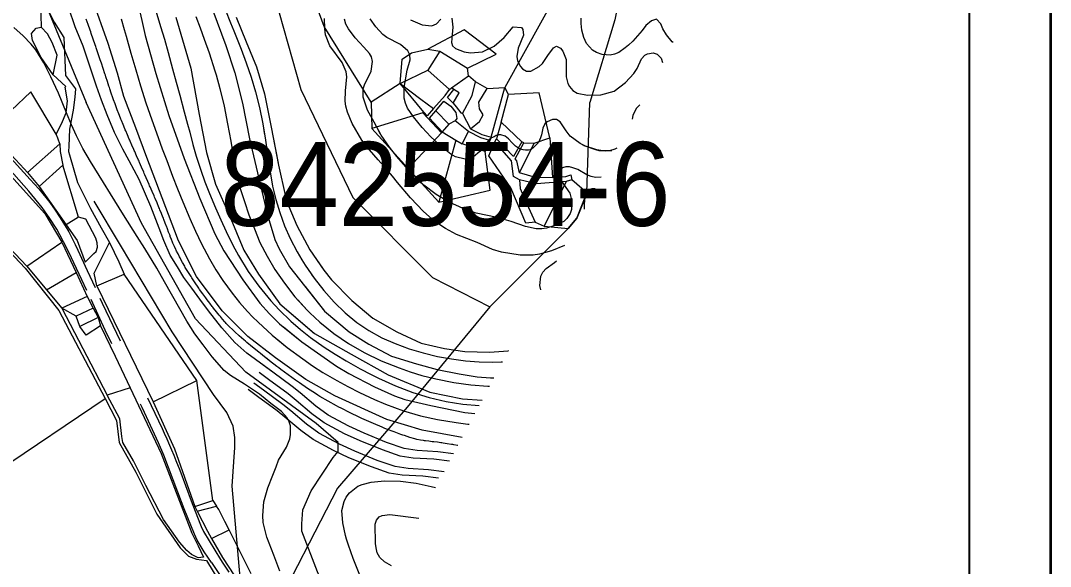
# Model space of a CAD drawing. Header units: metres. Extents: x 548946 to 557077, y 1838800 to 1845419.
# Drawn here: x 556095 to 557077, y 1840135 to 1840656 of the extents above; entities that cross this region are included whole.
import ezdxf
from ezdxf.enums import TextEntityAlignment as Align

# ---------------------------------------------------------------- set-up
doc = ezdxf.new("R2010")
doc.units = ezdxf.units.M
doc.header["$LTSCALE"] = 28
for name, color, linetype, lineweight in [('1', 7, 'Continuous', 13), ('10', 7, 'Continuous', 13), ('2', 7, 'Continuous', 13), ('22', 7, 'Continuous', 13), ('44', 7, 'Continuous', 13), ('55', 7, 'Continuous', 35), ('60', 7, 'Continuous', 25)]:
    doc.layers.add(name, color=color, linetype=linetype, lineweight=lineweight)

msp = doc.modelspace()

# ---------------------------------------------------------------- linework, layer by layer
at = {"layer": '1'}
msp.add_line((556446.75, 1840534.96), (556441.32, 1840542.75), dxfattribs=at)
for points in [[(556516.02, 1840258.17), (556477.9, 1840265.02), (556444.17, 1840275.33), (556394.6, 1840297.94), (556367.01, 1840313.6), (556338.01, 1840334.11), (556311.64, 1840354.48), (556287.04, 1840378.95), (556262.69, 1840411.76), (556245.31, 1840445.88), (556229.96, 1840486.65), (556215.07, 1840525.36), (556204.57, 1840553.53), (556193.25, 1840583.53), (556187.32, 1840605.64), (556178.34, 1840634.02), (556163.46, 1840676.3), (556155.45, 1840701.04), (556140.51, 1840735), (556123.88, 1840772.99), (556111.19, 1840801.65), (556094.31, 1840826.18)], [(556250.3, 1840772.07), (556253.11, 1840746), (556258.92, 1840718.06), (556262.04, 1840707.85), (556269.81, 1840687.96), (556290.42, 1840632.02), (556299.06, 1840606.04), (556306.46, 1840576.98), (556313.24, 1840542.96), (556329.89, 1840471.51), (556337.26, 1840447.11), (556341.35, 1840438.16), (556351.26, 1840421.06), (556384.83, 1840378.63), (556408.12, 1840359.04), (556426.9, 1840346.99), (556448.68, 1840335.69), (556472.42, 1840328.35), (556492.28, 1840323.08), (556513.3, 1840318.98), (556530.24, 1840316.05), (556543.09, 1840314.88), (556546.37, 1840314.97)], [(556084.65, 1840765.02), (556095.18, 1840739.1), (556110.5, 1840691.1), (556143.05, 1840612.38), (556157.22, 1840577.7)], [(556206.22, 1840674.43), (556213.48, 1840641.58), (556223.68, 1840605.44), (556236.14, 1840565.35), (556250.68, 1840524.18), (556265.77, 1840486.18), (556280.1, 1840452.5), (556288.51, 1840436.34), (556306.79, 1840408.52), (556323.08, 1840386.34), (556332.07, 1840376.03), (556341.86, 1840366.63), (556363.12, 1840349.51), (556396.07, 1840326.15), (556407.91, 1840319.11), (556432.42, 1840306.33), (556451.46, 1840297.72), (556461.27, 1840294.31), (556486.27, 1840288.64), (556518.66, 1840281.92), (556528.15, 1840280.89)], [(556285.74, 1840676.89), (556290.12, 1840665.74), (556295.01, 1840653.6), (556298.15, 1840646.06), (556300.08, 1840641.27), (556305.03, 1840628.7), (556309.98, 1840615.61), (556314.58, 1840602.01), (556318.81, 1840587.84), (556322.61, 1840573.03), (556325.81, 1840557.41), (556327.6, 1840546.85)], [(556507.73, 1840242.67), (556492.85, 1840244.49), (556473.26, 1840245.58), (556460.84, 1840247.47), (556443.91, 1840253.49), (556422.46, 1840262.15), (556407.79, 1840268.93), (556388.21, 1840279.44), (556376.38, 1840288.01), (556361.4, 1840300.65), (556353.84, 1840306.92), (556335.26, 1840320.57), (556310.52, 1840338.63), (556299.15, 1840348.75), (556286.58, 1840362.83), (556274.06, 1840378.95), (556265.76, 1840390.1), (556257.99, 1840400.57), (556250.53, 1840410.79), (556244.4, 1840421), (556237.43, 1840432.15), (556231.41, 1840446.09), (556227.08, 1840457.77), (556218.88, 1840478.45), (556207.74, 1840504.18), (556198.34, 1840522.16), (556192.35, 1840533.3), (556184.26, 1840548.97), (556177.45, 1840565.84), (556172, 1840580.03), (556167.16, 1840593.42), (556154.32, 1840631.29), (556146.78, 1840650.01), (556140.74, 1840667.84)], [(556223.83, 1840665.09), (556228.2, 1840650.22), (556231.88, 1840637.96), (556235.53, 1840625.47), (556239.75, 1840609.76), (556243.26, 1840597.25), (556246.73, 1840584.67), (556250.76, 1840568.85), (556253.99, 1840556.88), (556256.08, 1840549.32), (556259.2, 1840537.75), (556262.34, 1840526.62), (556266.75, 1840513.02), (556270.65, 1840502.05)], [(556261.82, 1840659.88), (556265.96, 1840648.98), (556269.94, 1840638.11), (556274.59, 1840624.92), (556280.11, 1840607.75), (556280.66, 1840605.9), (556281.2, 1840604.05), (556284.79, 1840590.9), (556288.99, 1840574.21), (556292.26, 1840557.32), (556295.38, 1840540.69), (556297.85, 1840524.91), (556301, 1840509.84), (556304.04, 1840496.53), (556308.3, 1840483.3), (556312.47, 1840470.67), (556317.75, 1840457.2), (556323.15, 1840444.19), (556329.84, 1840431.11), (556337.21, 1840418.27), (556346.57, 1840405.19), (556356.54, 1840392.31), (556368.22, 1840379.65), (556369.53, 1840378.33), (556370.83, 1840377.02), (556380.33, 1840367.98), (556393.48, 1840357.34), (556407.61, 1840347.63), (556422.41, 1840339.27), (556438.87, 1840331.26), (556455.82, 1840324.66), (556466.57, 1840320.84), (556477.41, 1840317.4), (556491.06, 1840314), (556508.15, 1840310.46), (556524.35, 1840308.29), (556540.5, 1840307.23), (556542.22, 1840307.22)], [(556290.12, 1840665.74), (556295.01, 1840653.6), (556298.15, 1840646.06), (556300.08, 1840641.27), (556305.03, 1840628.7), (556309.98, 1840615.61), (556314.58, 1840602.01), (556318.81, 1840587.84), (556322.61, 1840573.03), (556325.81, 1840557.41), (556328.47, 1840541.68), (556330.71, 1840526.09), (556332.78, 1840511.56), (556335.23, 1840497.95), (556338.19, 1840485.12), (556341.96, 1840472.76), (556346.56, 1840460.18), (556351.99, 1840447.82), (556358.58, 1840435.23), (556363.06, 1840427.54), (556366.15, 1840422.65), (556374.68, 1840410.23), (556384.01, 1840398.24), (556393.9, 1840387.13), (556404.44, 1840376.99), (556415.4, 1840367.97), (556427.12, 1840360.12), (556439.45, 1840353.32), (556452.14, 1840347.63), (556465.48, 1840342.77), (556478.77, 1840338.74), (556492.39, 1840335.5), (556505.8, 1840333), (556519.11, 1840331.27), (556532.32, 1840330.29), (556545.2, 1840330.11), (556553.13, 1840330.34), (556554.64, 1840330.45)], [(556300.55, 1840659.1), (556310.11, 1840635.67), (556319.83, 1840611.69), (556327.58, 1840586.08), (556333.82, 1840554.22), (556340.52, 1840519.84)], [(556300.55, 1840659.1), (556310.11, 1840635.67), (556319.83, 1840611.69), (556327.58, 1840586.08), (556333.82, 1840554.22), (556340.9, 1840517.87), (556347.62, 1840487.93), (556350.71, 1840478.55), (556358.38, 1840460.3), (556370.82, 1840437.09), (556384.05, 1840417.68), (556391.47, 1840408.59), (556410.62, 1840388.94), (556430.79, 1840371.92), (556453.59, 1840358.88), (556476.95, 1840348.25), (556499.05, 1840342.87), (556518.71, 1840340.07), (556541.97, 1840339.36), (556559.85, 1840340.9), (556560.26, 1840340.97)], [(556109.33, 1840627.84), (556104.82, 1840633.5), (556097.11, 1840641.14), (556088.41, 1840649.14)], [(556190.54, 1840657.65), (556193.47, 1840647.46), (556195.3, 1840640.95), (556199.98, 1840624.89), (556204.58, 1840608.78), (556209.2, 1840593.5), (556214.34, 1840577.43), (556219.85, 1840561.29), (556225.95, 1840544.26), (556229.95, 1840533.41), (556234.11, 1840522.27), (556239.73, 1840507.47), (556244.49, 1840495.3), (556249.49, 1840482.86), (556256.12, 1840467.04), (556261.61, 1840454.83), (556267.33, 1840442.96), (556274.91, 1840428.6), (556281.15, 1840417.98), (556287.67, 1840407.91), (556296.45, 1840395.82), (556303.6, 1840386.97), (556311.1, 1840378.47), (556316.12, 1840373.15), (556321.26, 1840368), (556334.8, 1840355.7), (556349.2, 1840343.94), (556363.93, 1840333.12), (556373.35, 1840326.6), (556383.18, 1840320.23), (556396.4, 1840312.5), (556407, 1840306.69), (556417.95, 1840301.11)], [(556613.8, 1840441.18), (556601.32, 1840436.31), (556589.72, 1840433.09), (556583.69, 1840432.18), (556571.45, 1840431.97), (556553.66, 1840434.82), (556545.11, 1840437.61), (556530.44, 1840444.02), (556510.71, 1840451.85), (556500.18, 1840457.44), (556489.89, 1840464.33), (556479.12, 1840473.81), (556466.77, 1840486.72), (556454.33, 1840501.44), (556449.49, 1840507.37), (556444.02, 1840513.78), (556435.8, 1840523.04), (556427.54, 1840532.57), (556420.45, 1840541.71), (556411.19, 1840557.68), (556406.58, 1840568.56), (556405.08, 1840574.22), (556404.43, 1840579.05), (556404.68, 1840588.85), (556406.11, 1840602.33), (556405.35, 1840606.96), (556401.53, 1840615.71), (556389.73, 1840631.91), (556385.72, 1840642.3), (556384.95, 1840647.93), (556384.75, 1840657.76)], [(556613.8, 1840441.18), (556601.32, 1840436.31), (556589.72, 1840433.09), (556583.69, 1840432.18), (556571.45, 1840431.97), (556553.66, 1840434.82), (556545.11, 1840437.61), (556530.44, 1840444.02), (556510.71, 1840451.85), (556500.18, 1840457.44), (556489.89, 1840464.33), (556479.12, 1840473.81), (556466.77, 1840486.72), (556454.33, 1840501.44), (556449.49, 1840507.37), (556444.02, 1840513.78), (556435.8, 1840523.04), (556427.54, 1840532.57), (556420.45, 1840541.71), (556411.19, 1840557.68), (556406.58, 1840568.56), (556405.08, 1840574.22), (556404.43, 1840579.05), (556404.68, 1840588.85), (556406.11, 1840602.33), (556405.35, 1840606.96), (556401.53, 1840615.71), (556389.73, 1840631.91), (556385.72, 1840642.3), (556384.95, 1840647.93), (556384.75, 1840657.76)], [(556446.75, 1840534.96), (556438.63, 1840546.61), (556431.96, 1840558.87), (556425.8, 1840570.51), (556421.53, 1840582.67), (556421.69, 1840590.72), (556422.75, 1840594.58), (556429.27, 1840607.62), (556430.58, 1840616.83), (556429.56, 1840621.22), (556427.66, 1840624.59), (556422.32, 1840630.48), (556414.01, 1840639.31), (556407.52, 1840647.84), (556405.12, 1840652.53), (556403.68, 1840657.1)], [(556541.6, 1840541.83), (556533.04, 1840530.88), (556526.93, 1840525.79), (556523.29, 1840524.27), (556518.79, 1840523.77), (556509.77, 1840525.97), (556505.22, 1840528.41), (556497.15, 1840534.65), (556486.11, 1840545.08), (556477.96, 1840553.79), (556469.47, 1840563.99), (556463.83, 1840572.39), (556461.88, 1840576.97), (556460.84, 1840581.84), (556460.73, 1840591.93), (556463.72, 1840608.41), (556466.46, 1840618.34), (556466.26, 1840623.02), (556464.34, 1840626.93), (556457.22, 1840633.15), (556444.03, 1840639.79), (556440.23, 1840642.62), (556433.61, 1840649.74), (556428.34, 1840657.65)], [(556466.83, 1840656.67), (556477.96, 1840651.85), (556487.11, 1840650.93), (556491.42, 1840652.66), (556495.84, 1840657.04)], [(556506.25, 1840658.03), (556507.23, 1840649.44), (556506.51, 1840642.44), (556505.87, 1840634.89), (556506.9, 1840631.91), (556509.6, 1840629.32), (556517.91, 1840625.95), (556523.96, 1840624.97), (556535.36, 1840626.17), (556546.67, 1840631.59), (556556.09, 1840639.7), (556564.81, 1840650.03), (556572.7, 1840649.28), (556574.02, 1840647.4), (556574.54, 1840641.86), (556569.33, 1840629.56), (556568.06, 1840621.6), (556568.81, 1840617.6), (556571.58, 1840611.98), (556573.6, 1840609.71), (556577.27, 1840607.67), (556581.41, 1840607.72), (556589.43, 1840611.95), (556592.61, 1840615.05), (556597.81, 1840622.57), (556603.05, 1840629.86), (556605.97, 1840631.43)], [(556605.97, 1840631.43), (556609.87, 1840629.64), (556612.23, 1840626.61), (556615.38, 1840618.75), (556615.22, 1840602.08), (556616.88, 1840595.8), (556618.46, 1840592.88), (556621.68, 1840589.23), (556625.89, 1840586.72), (556635.72, 1840584.66), (556648.39, 1840585.08), (556660.94, 1840588.56), (556672, 1840596.89), (556679.92, 1840605.29), (556682.96, 1840610.23), (556687.09, 1840619.47), (556690.34, 1840622.99), (556692.79, 1840624.21), (556698.39, 1840624.96), (556702.19, 1840623.94), (556705.8, 1840619.87), (556707.05, 1840615.95), (556707.07, 1840615.75)], [(556342.17, 1840130.59), (556336.22, 1840145.93), (556329.71, 1840163.13), (556326.32, 1840177.06), (556325.81, 1840183.59), (556326.9, 1840196.64), (556330.66, 1840210.19), (556335.55, 1840222.24), (556338.56, 1840230.15), (556340.82, 1840236.55), (556348.35, 1840248.95), (556351.48, 1840256.82), (556352.3, 1840261.02), (556352.21, 1840269.18), (556351.14, 1840273.05), (556349.19, 1840276.72), (556343.51, 1840282.95), (556333.34, 1840290.46), (556322.56, 1840299.43), (556308.27, 1840308.84), (556295.1, 1840317.19), (556289.08, 1840322.02), (556277.45, 1840335.18), (556268.78, 1840346.55), (556261.08, 1840357.15), (556253.23, 1840369.14), (556246.66, 1840380.74), (556232.15, 1840406.62), (556224.72, 1840419.54), (556213.27, 1840438.53), (556206.04, 1840449.71), (556193.05, 1840470.39), (556161.34, 1840521.37), (556153.98, 1840533.67), (556148.03, 1840545.88), (556143.43, 1840556.31), (556138.56, 1840567.69), (556130.76, 1840586.5), (556123.5, 1840602.17), (556116.98, 1840615.56), (556109.33, 1840627.84)], [(556438.1, 1840547.58), (556431.96, 1840558.87), (556425.8, 1840570.51), (556422.14, 1840580.93)], [(556541.6, 1840541.83), (556533.04, 1840530.88), (556526.93, 1840525.79), (556523.29, 1840524.27), (556518.79, 1840523.77), (556509.77, 1840525.97), (556505.22, 1840528.41), (556497.15, 1840534.65), (556486.11, 1840545.08), (556477.96, 1840553.79), (556469.47, 1840563.99), (556463.83, 1840572.39), (556461.88, 1840576.97), (556461.23, 1840580.02)], [(556405.28, 1840072.15), (556385.55, 1840113.85), (556377.9, 1840130.03), (556363.22, 1840168.87), (556363.22, 1840175.59), (556364.17, 1840189.03), (556371.82, 1840207.27), (556392.87, 1840238.95), (556397.66, 1840244.71), (556397.66, 1840249.51), (556397.66, 1840253.35), (556376.6, 1840271.59), (556309.59, 1840320.54), (556261.73, 1840371.42), (556210.04, 1840462.62), (556157.22, 1840577.7)], [(556685.59, 1840575.53), (556682.03, 1840571.92), (556678.96, 1840565.45), (556678.24, 1840561.79)], [(556663.52, 1840534.23), (556661.66, 1840533.2), (556656.61, 1840531.61), (556652.64, 1840531.3), (556644.61, 1840532.4), (556633.64, 1840535.98), (556628.55, 1840538.52), (556619.2, 1840545.72), (556615.33, 1840550.62), (556609.69, 1840559.13), (556605.99, 1840561.47), (556602.14, 1840561.48), (556597, 1840559.18), (556595, 1840557.29), (556592.93, 1840553.14), (556591.67, 1840546.92), (556590.91, 1840543.88), (556588.82, 1840539.68), (556585.65, 1840536.37), (556583.67, 1840534.38), (556581.2, 1840532.39), (556579.22, 1840532.15), (556576.49, 1840532.15), (556574.27, 1840532.39), (556570.8, 1840533.39), (556567.09, 1840536.12), (556563.62, 1840539.34), (556560.41, 1840543.07), (556556.94, 1840545.55), (556552.98, 1840546.79), (556550.51, 1840546.79), (556548.53, 1840546.29), (556546.55, 1840545.05), (556544.07, 1840544.06), (556541.6, 1840541.83)], [(556632.05, 1840536.77), (556628.55, 1840538.52), (556619.2, 1840545.72), (556615.33, 1840550.62), (556609.69, 1840559.13), (556605.99, 1840561.47), (556602.14, 1840561.48), (556597, 1840559.18), (556595, 1840557.29), (556592.93, 1840553.14), (556591.67, 1840546.92), (556590.91, 1840543.88), (556588.82, 1840539.68), (556585.65, 1840536.37), (556583.67, 1840534.38), (556581.2, 1840532.39), (556579.22, 1840532.15), (556576.49, 1840532.15), (556574.27, 1840532.39), (556570.8, 1840533.39), (556567.09, 1840536.12), (556563.62, 1840539.34), (556560.41, 1840543.07), (556556.94, 1840545.55), (556552.98, 1840546.79), (556550.51, 1840546.79), (556548.53, 1840546.29), (556546.55, 1840545.05), (556544.07, 1840544.06), (556541.6, 1840541.83)], [(556648.62, 1840506.34), (556643.32, 1840506.21), (556639.02, 1840507.04), (556634.85, 1840508.67), (556626.54, 1840513.63), (556621.54, 1840515.52), (556618.32, 1840516.26), (556615.1, 1840516.26), (556611.89, 1840515.52), (556609.91, 1840513.78), (556609.16, 1840511.8), (556609.16, 1840509.56), (556609.41, 1840505.84), (556610.4, 1840503.11), (556618.63, 1840491.09), (556620.59, 1840483.61), (556620.32, 1840475.57), (556619.23, 1840471.88), (556616.07, 1840466.95), (556612.99, 1840464.27), (556604.56, 1840460.21), (556596.45, 1840457.88), (556591.93, 1840457.14), (556586.72, 1840457.19), (556576.38, 1840459.41), (556562.89, 1840464.06), (556549.52, 1840467.88), (556529.36, 1840472.2), (556516.89, 1840476.56), (556503.61, 1840482.77), (556491.17, 1840490.07), (556479.38, 1840498.86), (556470.75, 1840506.95), (556462.37, 1840516.33), (556453.8, 1840526.1), (556446.75, 1840534.96)], [(556648.62, 1840506.34), (556643.32, 1840506.21), (556639.02, 1840507.04), (556634.85, 1840508.67), (556626.54, 1840513.63), (556621.54, 1840515.52), (556618.32, 1840516.26), (556615.1, 1840516.26), (556611.89, 1840515.52), (556609.91, 1840513.78), (556609.16, 1840511.8), (556609.16, 1840509.56), (556609.41, 1840505.84), (556610.4, 1840503.11), (556618.63, 1840491.09), (556620.59, 1840483.61), (556620.32, 1840475.57), (556619.23, 1840471.88), (556616.07, 1840466.95), (556612.99, 1840464.27), (556604.56, 1840460.21), (556596.45, 1840457.88), (556591.93, 1840457.14), (556586.72, 1840457.19), (556576.38, 1840459.41), (556562.89, 1840464.06), (556549.52, 1840467.88), (556529.36, 1840472.2), (556516.89, 1840476.56), (556503.61, 1840482.77), (556491.17, 1840490.07), (556479.38, 1840498.86), (556470.75, 1840506.95), (556462.37, 1840516.33), (556453.8, 1840526.1), (556446.75, 1840534.96)], [(556632.05, 1840536.77), (556643.41, 1840532.95), (556646.52, 1840531.91), (556650.67, 1840531.91), (556658.97, 1840531.91)], [(556270.65, 1840502.05), (556274.85, 1840491), (556280.58, 1840477.1), (556285.64, 1840465.79), (556290.86, 1840454.68), (556297.3, 1840441.61), (556302.76, 1840431.69), (556311.89, 1840416.57), (556321.93, 1840402.45), (556333.55, 1840388.39), (556341.33, 1840379.96), (556352.56, 1840369.23), (556361.78, 1840361.23), (556371.41, 1840353.61), (556384.48, 1840344.38), (556394.89, 1840337.59), (556405.35, 1840331.21), (556418.75, 1840323.67), (556429.32, 1840318.1), (556436.08, 1840314.73), (556452.55, 1840307.3), (556469.02, 1840300.92), (556484.57, 1840296.2), (556500.64, 1840292.51), (556516.83, 1840289.92), (556532.26, 1840288.57)], [(556642.79, 1840495.43), (556639.61, 1840495.42), (556637.13, 1840494.42), (556634.16, 1840492.93), (556633.17, 1840491.2), (556632.92, 1840488.96), (556632.43, 1840476.04)], [(556642.79, 1840495.43), (556639.61, 1840495.42), (556637.13, 1840494.42), (556634.16, 1840492.93), (556633.17, 1840491.2), (556632.92, 1840488.96), (556632.43, 1840476.04)], [(556296.34, 1840089.17), (556302.54, 1840085.29), (556307.66, 1840087), (556311.92, 1840091.27), (556311.92, 1840104.09), (556304.25, 1840124.61), (556296.58, 1840211.8), (556298.28, 1840234.88), (556299.13, 1840248.55), (556299.13, 1840257.96), (556297.43, 1840269.07), (556291.46, 1840281.89), (556278.68, 1840298.99), (556239.47, 1840358.82), (556190.03, 1840441.74), (556165.01, 1840483.55)], [(556378.69, 1840425.54), (556384.05, 1840417.68), (556391.47, 1840408.59), (556410.62, 1840388.94), (556430.79, 1840371.92), (556453.59, 1840358.88), (556476.95, 1840348.25), (556499.05, 1840342.87), (556518.71, 1840340.07), (556541.97, 1840339.36), (556559.85, 1840340.9), (556560.26, 1840340.97)], [(556372.34, 1840413.64), (556374.68, 1840410.23), (556384.01, 1840398.24), (556393.9, 1840387.13), (556404.44, 1840376.99), (556415.4, 1840367.97), (556427.12, 1840360.12), (556439.45, 1840353.32), (556452.14, 1840347.63), (556465.48, 1840342.77), (556478.77, 1840338.74), (556492.39, 1840335.5), (556505.8, 1840333), (556519.11, 1840331.27), (556532.32, 1840330.29), (556545.2, 1840330.11), (556553.13, 1840330.34), (556554.64, 1840330.45)], [(556366.21, 1840402.17), (556384.83, 1840378.63), (556408.12, 1840359.04), (556426.9, 1840346.99), (556448.68, 1840335.69), (556472.42, 1840328.35), (556492.28, 1840323.08), (556513.3, 1840318.98), (556530.24, 1840316.05), (556543.09, 1840314.88), (556546.37, 1840314.97)], [(556359.32, 1840389.29), (556368.22, 1840379.65), (556369.53, 1840378.33), (556370.83, 1840377.02), (556380.33, 1840367.98), (556393.48, 1840357.34), (556407.61, 1840347.63), (556422.41, 1840339.27), (556438.87, 1840331.26), (556455.82, 1840324.66), (556466.57, 1840320.84), (556477.41, 1840317.4), (556491.06, 1840314), (556508.15, 1840310.46), (556524.35, 1840308.29), (556540.5, 1840307.23), (556542.23, 1840307.22)], [(556345.6, 1840363.61), (556363.12, 1840349.51), (556396.07, 1840326.15), (556407.91, 1840319.11), (556432.42, 1840306.33), (556451.46, 1840297.72), (556461.27, 1840294.31), (556486.27, 1840288.64), (556518.66, 1840281.92), (556528.16, 1840280.89)], [(556349.94, 1840371.73), (556352.56, 1840369.23), (556361.78, 1840361.23), (556371.41, 1840353.61), (556384.48, 1840344.38), (556394.89, 1840337.59), (556405.35, 1840331.21), (556418.75, 1840323.67), (556429.32, 1840318.1), (556436.08, 1840314.73), (556452.55, 1840307.3), (556469.02, 1840300.92), (556484.57, 1840296.2), (556500.64, 1840292.51), (556516.83, 1840289.92), (556532.26, 1840288.57)], [(556339.38, 1840351.96), (556349.2, 1840343.94), (556363.93, 1840333.12), (556373.35, 1840326.6), (556383.18, 1840320.23), (556396.4, 1840312.5), (556407, 1840306.69), (556417.95, 1840301.11)], [(556516.02, 1840258.17), (556477.9, 1840265.02), (556444.17, 1840275.33), (556394.6, 1840297.94), (556367.01, 1840313.6), (556338.01, 1840334.11), (556332.23, 1840338.58)], [(556507.74, 1840242.67), (556492.85, 1840244.49), (556473.26, 1840245.58), (556460.84, 1840247.47), (556443.91, 1840253.49), (556422.46, 1840262.15), (556407.79, 1840268.93), (556388.21, 1840279.44), (556376.38, 1840288.01), (556361.4, 1840300.65), (556353.84, 1840306.92), (556335.26, 1840320.57), (556326.16, 1840327.22)], [(556503.87, 1840235.47), (556488.98, 1840237.29), (556469.39, 1840238.38), (556456.97, 1840240.27), (556440.04, 1840246.29), (556418.59, 1840254.95), (556403.92, 1840261.73), (556384.34, 1840272.24), (556372.51, 1840280.81), (556357.53, 1840293.45), (556349.97, 1840299.72), (556331.39, 1840313.37), (556322.29, 1840320.02)], [(556498.88, 1840225.49), (556483.99, 1840227.31), (556464.4, 1840228.4), (556451.98, 1840230.29), (556435.05, 1840236.31), (556413.6, 1840244.97), (556398.93, 1840251.75), (556379.35, 1840262.26), (556367.52, 1840270.83), (556352.54, 1840283.47), (556344.98, 1840289.74), (556326.4, 1840303.39), (556317.3, 1840310.04)], [(556493.34, 1840219.39), (556478.45, 1840221.21), (556458.86, 1840222.3), (556446.44, 1840224.19), (556429.51, 1840230.21), (556408.06, 1840238.87), (556393.39, 1840245.65), (556373.81, 1840256.16), (556361.98, 1840264.73), (556347, 1840277.37), (556339.44, 1840283.64), (556320.86, 1840297.29), (556311.76, 1840303.94)], [(556417.95, 1840301.11), (556432.44, 1840294.45), (556443.05, 1840289.95), (556459.96, 1840283.7), (556476.28, 1840278.87), (556492.6, 1840275.23), (556510.3, 1840272.28), (556521.61, 1840270.9), (556522.77, 1840270.8)], [(556417.95, 1840301.11), (556432.44, 1840294.45), (556443.05, 1840289.95), (556459.96, 1840283.7), (556476.28, 1840278.87), (556492.6, 1840275.23), (556510.3, 1840272.28), (556521.61, 1840270.9), (556522.77, 1840270.8)], [(556427.21, 1840104.16), (556423.56, 1840113.55), (556417.1, 1840130.07), (556412.03, 1840142.74), (556407.74, 1840155.36), (556405.79, 1840161.18), (556404.76, 1840164.76), (556402.13, 1840176.81), (556401.36, 1840188.55), (556403.44, 1840197.18), (556405.45, 1840201.18), (556408.49, 1840205.28), (556416.47, 1840211.56), (556420.55, 1840213.34), (556429.22, 1840215.47), (556441.86, 1840216.67), (556457.29, 1840216.43), (556472.13, 1840214.69), (556486.54, 1840211.46), (556490.53, 1840210.47)]]:
    msp.add_lwpolyline(points, dxfattribs=at)
at = {"layer": '10'}
for p, q in [((556113.64, 1840672.35), (556114.36, 1840649.45)), ((556483.31, 1840628.47), (556494.61, 1840626.67)), ((556494.61, 1840626.67), (556521.12, 1840610.59)), ((556456.75, 1840595.95), (556483.29, 1840608.66)), ((556506, 1840591.58), (556522.23, 1840603.16)), ((556456.75, 1840595.95), (556429.25, 1840578.09)), ((556479.37, 1840568.53), (556456.75, 1840595.95)), ((556504.06, 1840590.2), (556506, 1840591.58)), ((556507.98, 1840590.23), (556506, 1840591.58)), ((556539.84, 1840591.07), (556528.75, 1840597.49)), ((556539.84, 1840591.07), (556556.63, 1840591.86)), ((556543.72, 1840544.63), (556556.63, 1840591.86)), ((556560.22, 1840585.21), (556556.63, 1840591.86)), ((556553.18, 1840558.97), (556560.22, 1840585.21)), ((556429.25, 1840578.09), (556429.7, 1840552.8)), ((556507.58, 1840577.08), (556510.34, 1840573.65)), ((556478.61, 1840567.89), (556429.7, 1840552.8)), ((556479.37, 1840568.53), (556478.61, 1840567.89)), ((556478.61, 1840567.89), (556496.32, 1840548.82)), ((556522.21, 1840549.92), (556509.26, 1840560.25)), ((556516.5, 1840567.17), (556524.11, 1840552.48)), ((556429.7, 1840552.8), (556464.45, 1840514.81)), ((556503.27, 1840557.12), (556497.09, 1840549.56)), ((556553.18, 1840558.97), (556548.94, 1840543.18)), ((556573.13, 1840540.15), (556553.18, 1840558.97)), ((556130.13, 1840543.59), (556128.64, 1840547.5)), ((556464.45, 1840514.81), (556496.32, 1840548.82)), ((556509.87, 1840541.84), (556493.65, 1840482.67)), ((556496.32, 1840548.82), (556497.09, 1840549.56)), ((556497.09, 1840549.56), (556509.87, 1840541.84)), ((556509.87, 1840541.84), (556516, 1840538.42)), ((556516, 1840538.42), (556522.21, 1840549.92)), ((556547.21, 1840540.29), (556548.94, 1840543.18)), ((556101.22, 1840510.85), (556132.15, 1840538.27)), ((556538.13, 1840530.88), (556516, 1840538.42)), ((556570.66, 1840510.61), (556584.82, 1840539.01)), ((556574.93, 1840539.11), (556573.13, 1840540.15)), ((556112.51, 1840497.65), (556135.06, 1840517.88)), ((556149.95, 1840468.42), (556135.06, 1840517.88)), ((556475.3, 1840502.87), (556464.45, 1840514.81)), ((556578.26, 1840508.45), (556570.66, 1840510.61)), ((556027.15, 1840498.85), (556100.65, 1840421.67)), ((556149.95, 1840468.42), (556138.3, 1840461.04)), ((556585.74, 1840463.62), (556594.38, 1840459.61)), ((556594.38, 1840459.61), (556617.24, 1840457.64)), ((556100.65, 1840421.67), (556134.19, 1840444.57)), ((556134.19, 1840444.57), (556147.7, 1840415.48)), ((556164.87, 1840414.73), (556179.48, 1840444.11)), ((556119.53, 1840398.91), (556147.7, 1840415.48)), ((556147.7, 1840415.48), (556158.26, 1840392.75)), ((556167.54, 1840402.84), (556164.87, 1840414.73)), ((556167.54, 1840402.84), (556193.43, 1840414.08)), ((556167.54, 1840402.84), (556221.12, 1840292.03)), ((556158.26, 1840392.75), (556134.01, 1840381.45)), ((556158.26, 1840392.75), (556164.07, 1840381.54)), ((556147.91, 1840373.77), (556134.01, 1840381.45)), ((556134.01, 1840381.45), (556154.21, 1840342.89)), ((556164.07, 1840381.54), (556147.91, 1840373.77)), ((556151.4, 1840364.05), (556147.91, 1840373.77)), ((556164.07, 1840381.54), (556168.66, 1840372.43)), ((556168.66, 1840372.43), (556151.4, 1840364.05)), ((556168.66, 1840372.43), (556170.97, 1840364.73)), ((556170.97, 1840364.73), (556184.88, 1840335.64)), ((556154.21, 1840342.89), (556177.41, 1840298.61)), ((556184.88, 1840335.64), (556199.33, 1840305.43)), ((556199.33, 1840305.43), (556177.41, 1840298.61)), ((556278.15, 1840197.85), (556262.73, 1840312.46)), ((556028.16, 1840196.15), (556175.51, 1840295.3)), ((556261.11, 1840192.3), (556278.15, 1840197.85)), ((556278.15, 1840197.85), (556281.62, 1840192.74)), ((556263.09, 1840187.71), (556281.62, 1840192.74)), ((556293.59, 1840170.02), (556289.63, 1840177.9)), ((556272.95, 1840168.72), (556276.95, 1840161.71)), ((556276.95, 1840161.71), (556293.59, 1840170.02)), ((556314.61, 1840128.12), (556293.59, 1840170.02))]:
    msp.add_line(p, q, dxfattribs=at)
for points in [[(556354.02, 1840732.42), (556476.67, 1840739.74), (556519.99, 1840745.38), (556548.12, 1840767.33), (556560.5, 1840826.43), (556616.76, 1840829.25), (556626.89, 1840763.95), (556626.33, 1840717.79), (556556.63, 1840591.86)], [(556315.57, 1840760.2), (556333.24, 1840692.66), (556362.27, 1840590.22), (556411.63, 1840487.05), (556487.71, 1840410.6), (556542.38, 1840382.69)], [(556429.25, 1840578.09), (556384.41, 1840650.23), (556354.02, 1840732.42)], [(556121.85, 1840672.48), (556121.88, 1840667.44), (556122.28, 1840662.86), (556126.69, 1840654.21), (556136.09, 1840639.83), (556137.57, 1840603.3), (556147.22, 1840590.74), (556146.62, 1840582.88), (556145.03, 1840570.47), (556141.36, 1840552.15), (556140.63, 1840536.1), (556140.37, 1840530.88), (556141.41, 1840527.62), (556149.06, 1840501.35), (556161.44, 1840476.42), (556171.63, 1840458.04), (556179.48, 1840444.11)], [(556125.89, 1840604.05), (556114.34, 1840620.51), (556106, 1840636.87), (556105.02, 1840643.4), (556109.48, 1840648.73), (556114.36, 1840649.45)], [(556125.89, 1840604.05), (556129.73, 1840622.98), (556124.86, 1840635.09), (556120.26, 1840643.2), (556114.36, 1840649.45)], [(556521.12, 1840610.59), (556548.54, 1840623.94), (556517.9, 1840646.88), (556483.31, 1840628.47)], [(556456.75, 1840595.95), (556458.89, 1840618.94), (556467.76, 1840625.15), (556483.31, 1840628.47)], [(556494.61, 1840626.67), (556483.29, 1840608.66), (556504.06, 1840590.2)], [(556528.75, 1840597.49), (556522.23, 1840603.16), (556521.12, 1840610.59)], [(556128.64, 1840547.5), (556133.83, 1840557.43), (556138.06, 1840567.96), (556139.41, 1840579.38), (556137.31, 1840592.35), (556137.96, 1840593.11), (556125.89, 1840604.05)], [(556456.75, 1840595.95), (556476.67, 1840580.79), (556488.75, 1840572.05)], [(556488.75, 1840572.05), (556499.85, 1840584.52), (556504.06, 1840590.2)], [(556507.58, 1840577.08), (556502.01, 1840582.44), (556507.98, 1840590.23)], [(556507.58, 1840577.08), (556513.03, 1840586.79), (556507.98, 1840590.23)], [(556516.5, 1840567.17), (556525.46, 1840584.46), (556528.75, 1840597.49)], [(556524.11, 1840552.48), (556532.45, 1840559.48), (556535.94, 1840565.97), (556532.5, 1840571.54), (556531.92, 1840577.87), (556539.84, 1840591.07)], [(556128.64, 1840547.5), (556104.6, 1840587.78), (556085.81, 1840570.09)], [(556599.71, 1840543.83), (556589.54, 1840586.83), (556560.22, 1840585.21)], [(556488.75, 1840572.05), (556482.57, 1840565.11), (556479.37, 1840568.53)], [(556490.92, 1840569.72), (556498.71, 1840578.96), (556505.09, 1840574.35), (556510.12, 1840568.22), (556511.05, 1840562.37), (556509.26, 1840560.25)], [(556510.34, 1840573.65), (556514.93, 1840567.94), (556516.5, 1840567.17)], [(556497.09, 1840549.56), (556484.92, 1840562.6), (556490.92, 1840569.72)], [(556509.26, 1840560.25), (556503.27, 1840557.12), (556490.92, 1840569.72)], [(556524.11, 1840552.48), (556534.9, 1840547.09), (556543.72, 1840544.63)], [(556064.6, 1840550.11), (556098.21, 1840514.37), (556101.22, 1840510.85), (556112.51, 1840497.65), (556138.3, 1840461.04)], [(556132.15, 1840538.27), (556130.48, 1840542.65), (556130.13, 1840543.59)], [(556542.49, 1840541.6), (556533.73, 1840544.04), (556522.21, 1840549.92)], [(556543.72, 1840544.63), (556542.49, 1840541.6), (556538.13, 1840530.88)], [(556573.13, 1840540.15), (556564.99, 1840526.03), (556548.94, 1840543.18)], [(556574.93, 1840539.11), (556584.82, 1840539.01), (556599.71, 1840543.83), (556602.16, 1840506.09)], [(556058.82, 1840536.92), (556117.96, 1840471.95), (556134.19, 1840444.57)], [(556132.15, 1840538.27), (556132.64, 1840531.07), (556135.06, 1840517.88)], [(556493.65, 1840482.67), (556542.92, 1840494.21), (556538.13, 1840530.88)], [(556585.74, 1840463.62), (556576.85, 1840462.55), (556562.42, 1840496.19), (556541.5, 1840526.69), (556547.21, 1840540.29)], [(556570.78, 1840504.07), (556564.9, 1840506.98), (556563, 1840522.2), (556547.21, 1840540.29)], [(556570.66, 1840510.61), (556568.24, 1840522), (556566.71, 1840523.99), (556574.93, 1840539.11)], [(556008.01, 1840516.13), (556099.12, 1840419.74), (556131.28, 1840379.18), (556175.51, 1840295.3)], [(556493.65, 1840482.67), (556477.25, 1840500.72), (556475.3, 1840502.87)], [(556570.78, 1840504.07), (556571.5, 1840495.66), (556576.24, 1840484.43), (556585.74, 1840463.62)], [(556615.27, 1840502.27), (556587, 1840500.21), (556570.78, 1840504.07)], [(556602.16, 1840506.09), (556587.12, 1840505.93), (556578.26, 1840508.45)], [(556620.57, 1840503.92), (556615.27, 1840502.27), (556594.38, 1840459.61)], [(556602.16, 1840506.09), (556614.81, 1840507.01), (556619.74, 1840508.55), (556620.57, 1840503.92)], [(556617.24, 1840457.64), (556625.42, 1840467.42), (556634.88, 1840491.53), (556620.57, 1840503.92)], [(556156.33, 1840425.51), (556164.5, 1840433.79), (556166.79, 1840435.45), (556168.24, 1840439.8), (556167.7, 1840443.7), (556166.4, 1840448.38), (556156.92, 1840466.4), (556149.95, 1840468.42)], [(556138.3, 1840461.04), (556148.84, 1840446.08), (556156.33, 1840425.51)], [(556179.48, 1840444.11), (556188.58, 1840425.56), (556193.43, 1840414.08)], [(556100.65, 1840421.67), (556119.53, 1840398.91), (556134.01, 1840381.45)], [(556221.12, 1840292.03), (556262.73, 1840312.46), (556193.43, 1840414.08)], [(556170.97, 1840364.73), (556157.15, 1840355.66), (556151.4, 1840364.05)], [(556199.33, 1840305.43), (556228.99, 1840242.87), (556243.31, 1840205.58), (556258, 1840166.69), (556264.3, 1840154.63), (556269.23, 1840143.92)], [(556175.51, 1840295.3), (556186.35, 1840274.27), (556188.76, 1840253.2), (556204.77, 1840225.15), (556224.62, 1840184.83), (556247.08, 1840152.74), (556254.96, 1840144.98), (556262.59, 1840141.91), (556272.13, 1840140.9)], [(556269.23, 1840143.92), (556264.19, 1840143.38), (556257.67, 1840146.58), (556253.23, 1840150.16), (556246.34, 1840158.28), (556231, 1840179.76), (556214.1, 1840212.17), (556202.43, 1840235.73), (556192.17, 1840253.25), (556191.18, 1840258.93), (556189.38, 1840275.77), (556177.41, 1840298.61)], [(556221.12, 1840292.03), (556241.5, 1840247.45), (556261.11, 1840192.3)], [(556261.11, 1840192.3), (556263.09, 1840187.71), (556272.95, 1840168.72)], [(556289.63, 1840177.9), (556283.83, 1840189.47), (556281.62, 1840192.74)], [(556276.95, 1840161.71), (556287.32, 1840143.52), (556298.83, 1840126.21), (556308.69, 1840113.52)], [(556272.13, 1840140.9), (556284.87, 1840119.94), (556298.48, 1840092.7), (556303.17, 1840074.96), (556302.28, 1840052.85), (556300.22, 1840024.86), (556304.48, 1839992.69), (556311.99, 1839969.87), (556322.9, 1839954.85)]]:
    msp.add_lwpolyline(points, dxfattribs=at)
at = {"layer": '2'}
for points in [[(556242.84, 1840659.19), (556257.11, 1840610.55), (556265.22, 1840566.11), (556271.96, 1840529.9), (556280.67, 1840499.85), (556293.63, 1840470.65), (556307.59, 1840436.75), (556321.83, 1840413.9), (556342.21, 1840385.49), (556375.31, 1840357.41), (556410.03, 1840337.47), (556445.3, 1840317.8), (556485.18, 1840301.25), (556516.35, 1840294.94), (556535.08, 1840293.85)], [(556247.38, 1840428.58), (556246.91, 1840429.47), (556246.45, 1840430.34), (556244.93, 1840433.23), (556243.55, 1840435.94), (556243.18, 1840436.69), (556242.82, 1840437.45), (556241.56, 1840440.17), (556240.37, 1840442.88), (556240.05, 1840443.63), (556239.74, 1840444.38), (556238.64, 1840447.07), (556237.58, 1840449.78), (556237.29, 1840450.54), (556237, 1840451.3), (556235.98, 1840454.09), (556234.88, 1840457.09), (556234.54, 1840457.99), (556234.19, 1840458.92), (556232.82, 1840462.51), (556231.36, 1840466.22), (556230.96, 1840467.23), (556230.56, 1840468.23), (556229.14, 1840471.75), (556227.64, 1840475.41), (556227.2, 1840476.49), (556226.74, 1840477.6), (556224.97, 1840481.84), (556223.12, 1840486.23), (556222.61, 1840487.43), (556222.1, 1840488.62), (556220.26, 1840492.85), (556218.38, 1840497.14), (556217.85, 1840498.35), (556217.31, 1840499.58), (556213.31, 1840508.79), (556212.75, 1840510.07), (556212.2, 1840511.34), (556210.19, 1840515.92), (556208.23, 1840520.37), (556207.71, 1840521.57), (556207.18, 1840522.74), (556205.35, 1840526.86), (556203.59, 1840530.84), (556203.1, 1840531.93), (556202.63, 1840533.01), (556200.93, 1840536.89), (556199.26, 1840540.74), (556198.8, 1840541.8), (556198.34, 1840542.87), (556196.68, 1840546.71), (556195.03, 1840550.57), (556194.58, 1840551.65), (556194.13, 1840552.73), (556192.52, 1840556.68), (556190.93, 1840560.64), (556190.49, 1840561.73), (556190.05, 1840562.82), (556188.49, 1840566.76), (556186.98, 1840570.61), (556186.58, 1840571.66), (556186.18, 1840572.7), (556184.83, 1840576.37), (556183.5, 1840580.12), (556183.12, 1840581.2), (556182.73, 1840582.3), (556181.29, 1840586.45), (556179.82, 1840590.76), (556179.42, 1840591.98), (556179.02, 1840593.19), (556177.58, 1840597.65), (556176.08, 1840602.29), (556175.65, 1840603.62), (556175.21, 1840604.97), (556173.54, 1840610), (556171.77, 1840615.29), (556171.26, 1840616.8), (556170.76, 1840618.33), (556168.86, 1840624.01), (556166.94, 1840629.72), (556166.41, 1840631.27), (556165.89, 1840632.8), (556163.99, 1840638.24), (556162.11, 1840643.59), (556161.59, 1840645.08), (556161.07, 1840646.57), (556159.2, 1840651.95), (556157.4, 1840657.17)], [(556717.33, 1840635), (556716.4, 1840635.51), (556710.89, 1840642.2), (556707.62, 1840647.92), (556705.71, 1840652.84), (556701.51, 1840657.04), (556696.79, 1840655.71), (556691.37, 1840651.22), (556687.68, 1840646.39), (556683.19, 1840641.18), (556678.83, 1840636.12), (556674.87, 1840632.24), (556671.7, 1840629.72), (556665.58, 1840625.27), (556661.45, 1840623.74), (556657.24, 1840622.76), (556649.6, 1840623.43), (556644.32, 1840625.25), (556640.38, 1840627.52), (556634.64, 1840633.89), (556632.03, 1840639.84), (556630.29, 1840646.61), (556629.73, 1840652.97), (556629.47, 1840658.11)], [(556511.92, 1840250.5), (556511.59, 1840250.55), (556508.06, 1840251.15), (556507.02, 1840251.32), (556505.95, 1840251.5), (556501.88, 1840252.15), (556497.84, 1840252.78), (556496.79, 1840252.93), (556495.78, 1840253.08), (556492.37, 1840253.53), (556489.16, 1840253.92), (556488.27, 1840254.03), (556487.38, 1840254.13), (556484.16, 1840254.52), (556480.98, 1840254.92), (556480.12, 1840255.04), (556479.27, 1840255.15), (556476.27, 1840255.6), (556472.93, 1840256.27), (556471.87, 1840256.54), (556470.75, 1840256.83), (556466.23, 1840258.16), (556460.93, 1840259.89), (556459.33, 1840260.44), (556457.66, 1840261.02), (556451.15, 1840263.37), (556443.9, 1840266.14), (556441.78, 1840267), (556439.6, 1840267.89), (556431.3, 1840271.41), (556422.65, 1840275.27), (556420.25, 1840276.37), (556417.86, 1840277.49), (556409.19, 1840281.67), (556400.69, 1840285.96), (556398.39, 1840287.16), (556396.13, 1840288.36), (556388.16, 1840292.72), (556380.38, 1840297.27), (556378.23, 1840298.58), (556376.09, 1840299.93), (556368.38, 1840304.99), (556360.88, 1840310.15), (556358.87, 1840311.56), (556356.88, 1840312.96), (556349.95, 1840317.94), (556343.12, 1840322.99), (556341.21, 1840324.43), (556339.29, 1840325.9), (556332.26, 1840331.34), (556325.44, 1840336.72), (556323.65, 1840338.14), (556321.9, 1840339.54), (556315.96, 1840344.35), (556310.56, 1840348.82), (556309.17, 1840350.01), (556307.81, 1840351.17), (556303.26, 1840355.18), (556299.22, 1840358.9), (556298.18, 1840359.87), (556297.18, 1840360.83), (556293.85, 1840364.08), (556290.99, 1840367.01), (556290.28, 1840367.77), (556289.61, 1840368.5), (556287.48, 1840370.93), (556285.41, 1840373.41), (556284.78, 1840374.17), (556284.13, 1840374.97), (556281.55, 1840378.12), (556278.91, 1840381.41), (556278.22, 1840382.29), (556277.54, 1840383.17), (556275.2, 1840386.24), (556272.8, 1840389.45), (556272.09, 1840390.42), (556271.35, 1840391.42), (556268.48, 1840395.32), (556265.55, 1840399.39), (556264.77, 1840400.5), (556264.01, 1840401.61), (556261.35, 1840405.54), (556258.79, 1840409.43), (556258.09, 1840410.51), (556257.39, 1840411.59), (556254.89, 1840415.48), (556252.51, 1840419.32), (556251.88, 1840420.37), (556251.28, 1840421.41), (556249.23, 1840425.11), (556247.38, 1840428.58)], [(556591.22, 1840398.91), (556591.21, 1840398.92), (556590.22, 1840403.12), (556591.06, 1840411.99), (556592.94, 1840415.92), (556596.1, 1840419.46), (556604.15, 1840425.11), (556605.98, 1840426.53)], [(556591.22, 1840398.91), (556591.21, 1840398.92), (556590.22, 1840403.12), (556591.06, 1840411.99), (556592.94, 1840415.92), (556596.1, 1840419.46), (556604.15, 1840425.11), (556605.97, 1840426.53)], [(556352.59, 1840376.69), (556375.31, 1840357.41), (556410.03, 1840337.47), (556445.3, 1840317.8), (556485.18, 1840301.25), (556516.35, 1840294.94), (556535.08, 1840293.85)], [(556511.92, 1840250.5), (556511.59, 1840250.55), (556508.06, 1840251.15), (556507.02, 1840251.32), (556505.95, 1840251.5), (556501.88, 1840252.15), (556497.84, 1840252.78), (556496.79, 1840252.93), (556495.78, 1840253.08), (556492.37, 1840253.53), (556489.16, 1840253.92), (556488.27, 1840254.03), (556487.38, 1840254.13), (556484.16, 1840254.52), (556480.98, 1840254.92), (556480.12, 1840255.04), (556479.27, 1840255.15), (556476.27, 1840255.6), (556472.93, 1840256.27), (556471.87, 1840256.54), (556470.75, 1840256.83), (556466.23, 1840258.16), (556460.93, 1840259.89), (556459.33, 1840260.44), (556457.66, 1840261.02), (556451.15, 1840263.37), (556443.9, 1840266.14), (556441.78, 1840267), (556439.6, 1840267.89), (556431.3, 1840271.41), (556422.65, 1840275.27), (556420.25, 1840276.37), (556417.86, 1840277.49), (556409.19, 1840281.67), (556400.69, 1840285.96), (556398.39, 1840287.16), (556396.13, 1840288.36), (556388.16, 1840292.72), (556380.38, 1840297.27), (556378.23, 1840298.58), (556376.09, 1840299.93), (556368.38, 1840304.99), (556360.88, 1840310.15), (556358.87, 1840311.56), (556356.88, 1840312.96), (556349.95, 1840317.94), (556343.12, 1840322.99), (556341.21, 1840324.43), (556339.29, 1840325.9), (556332.26, 1840331.34), (556329.52, 1840333.51)], [(556448.74, 1840135.55), (556442.08, 1840139.42), (556437.34, 1840143.54), (556434.8, 1840147.96), (556433.87, 1840152.86), (556433.48, 1840156.87), (556432.95, 1840175.49), (556434.4, 1840179.4), (556436.84, 1840182.32), (556439.76, 1840183.79), (556447.05, 1840184.76), (556474.81, 1840181.05)]]:
    msp.add_lwpolyline(points, dxfattribs=at)
at = {"layer": '22'}
msp.add_line((556158.29, 1840417.32), (556165.86, 1840401.05), dxfattribs=at)
for points in [[(556000, 1840609.77), (556020.5, 1840589.34), (556029.43, 1840580.48), (556047.97, 1840562.58), (556062.52, 1840548.05), (556088.62, 1840521.21), (556103.9, 1840504.31), (556112.16, 1840495.27), (556122.5, 1840482.16), (556127.62, 1840475.08), (556131.98, 1840468.65), (556137.22, 1840460.12), (556140.6, 1840454.28), (556144.42, 1840446.81), (556146.68, 1840442.12), (556149.41, 1840436.68), (556158.29, 1840417.32)], [(556157.99, 1840398.33), (556140.75, 1840434.85), (556135.78, 1840444.74), (556132.27, 1840451.32), (556129.27, 1840456.73), (556121.96, 1840467.95), (556115.16, 1840477.64), (556102.61, 1840493.16), (556083.51, 1840514.83), (556075.35, 1840523.55), (556047.78, 1840550.93), (556031.77, 1840565.42), (556021.65, 1840573.71), (556017.91, 1840576.62), (556002, 1840585.88), (556000, 1840587.87)], [(556181.71, 1840347.49), (556175.52, 1840360.5), (556161.94, 1840389.86)], [(556170.47, 1840391.12), (556172.66, 1840386.41), (556189.77, 1840350.46)], [(556215.66, 1840296.05), (556229.66, 1840266.62), (556231.63, 1840262.18), (556234.28, 1840256.76), (556236.68, 1840250.82), (556238.67, 1840246.28), (556240.81, 1840241.15), (556243, 1840236.07), (556246.51, 1840226.98), (556257.53, 1840197.73), (556265.72, 1840176.5), (556266.89, 1840173.15), (556269.21, 1840168.34), (556285.45, 1840141.86), (556287.76, 1840138.31), (556293.37, 1840129.63)], [(556276.82, 1840138.73), (556269.98, 1840149.16), (556263.35, 1840160.15), (556260.55, 1840166.04), (556250.89, 1840189.94), (556244.9, 1840206.05), (556231.3, 1840241.19), (556226.38, 1840253.02), (556213.03, 1840281.84), (556210.79, 1840286.63), (556209.2, 1840289.92)], [(556276.82, 1840138.73), (556284.47, 1840127.57), (556288.32, 1840120.97), (556298.57, 1840101.02), (556304.62, 1840087.28), (556306.97, 1840079.66), (556308.01, 1840072.69), (556308.26, 1840066.29), (556306.89, 1840036.34), (556306.62, 1840027.64), (556307.6, 1840013.69), (556309.69, 1840000.51), (556309.8, 1840000)]]:
    msp.add_lwpolyline(points, dxfattribs=at)
at = {"layer": '44'}
for p, q in [((556634.88, 1840491.53), (556637.75, 1840577.84)), ((556634.88, 1840491.53), (556637.75, 1840577.84)), ((556617.24, 1840457.64), (556542.38, 1840382.69)), ((556542.38, 1840382.69), (556463.5, 1840287.04))]:
    msp.add_line(p, q, dxfattribs=at)
for points in [[(556670.15, 1840700.48), (556661.78, 1840656.48), (556637.75, 1840577.84)], [(556670.15, 1840700.48), (556661.78, 1840656.48), (556637.75, 1840577.84)], [(556635.28, 1840491.52), (556625.42, 1840467.42), (556617.24, 1840457.64)], [(556463.5, 1840287.04), (556397.09, 1840209.72), (556332.01, 1840083.25), (556322.57, 1840073.31), (556320.18, 1840069.97), (556320.18, 1840069.97)]]:
    msp.add_lwpolyline(points, dxfattribs=at)
at = {"layer": '55'}
msp.add_lwpolyline([(548946.42, 1845099), (557077.3, 1845099), (557077.3, 1838800.25), (548946.42, 1838800.25)], close=True, dxfattribs=at)
at = {"layer": '60'}
msp.add_line((557000, 1840000), (557000, 1841000), dxfattribs=at)

# ---------------------------------------------------------------- texts
at = {"layer": '55', "width": 0.95}
msp.add_text('842554-6', height=80, dxfattribs=at).set_placement((556500.01, 1840460), align=Align.CENTER)

doc.saveas('drawing.dxf')
